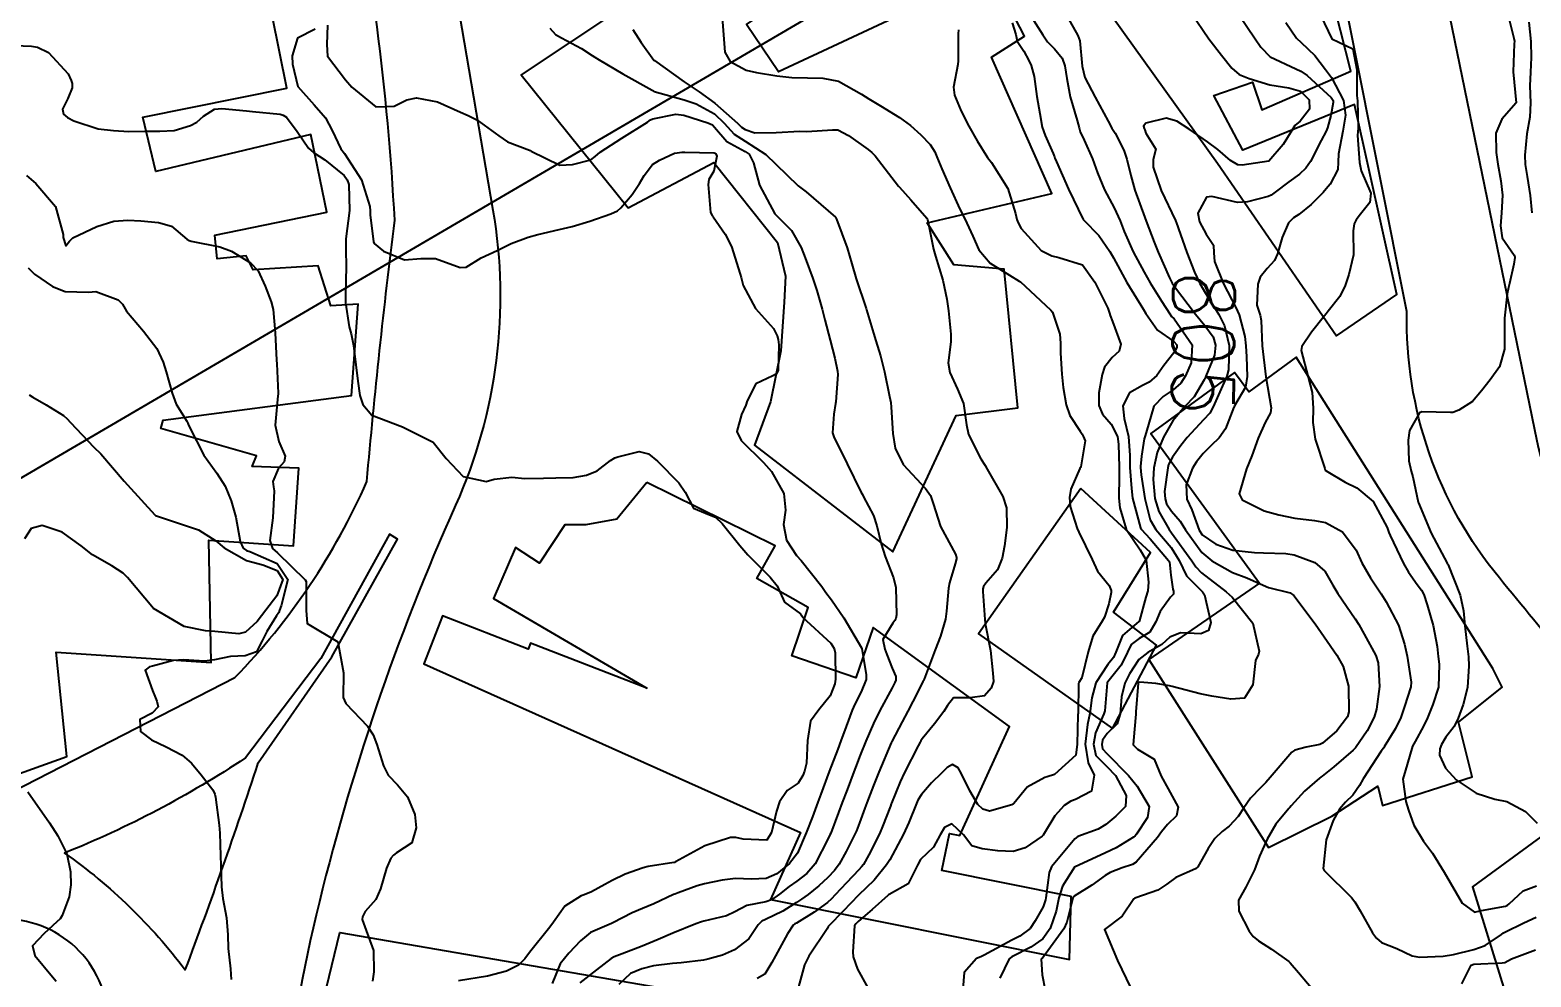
# Model space of a CAD drawing. Header units: metres. Extents: x 318500 to 325275, y 7408834 to 7428799.
# Drawn here: x 320926.9 to 321024.3, y 7424523.3 to 7424584.8 of the extents above; entities that cross this region are included whole.
import ezdxf
from ezdxf.enums import TextEntityAlignment as Align

# ---------------------------------------------------------------- set-up
doc = ezdxf.new("R2010")
doc.units = ezdxf.units.M
doc.header["$MEASUREMENT"] = 0
doc.layers.add('_TEXTO_CONGELA', color=45, linetype='Continuous', plot=False)
for name, color, linetype in [('Cotas', 45, 'Continuous'), ('Curvas de Nivel 1m', 11, 'Continuous'), ('Curvas de Nivel 5m', 15, 'Continuous'), ('Edificações', 30, 'Continuous'), ('Vias Primárias', 230, 'Continuous')]:
    doc.layers.add(name, color=color, linetype=linetype)
doc.styles.add('Style-STANDARD', font='STANDARD.shx')

msp = doc.modelspace()

# ---------------------------------------------------------------- linework, layer by layer
at = {"layer": '_TEXTO_CONGELA'}
msp.add_line((320546.987, 7424333.756), (321202.535, 7424717.328), dxfattribs=at)
at = {"layer": 'Curvas de Nivel 1m', "flags": 128}
for points, elevation in [([(320971.736, 7424586.404), (320971.863, 7424584.723), (320971.989, 7424583.333), (320972.331, 7424582.716), (320973.362, 7424582.151), (320974.043, 7424582.01), (320975.357, 7424581.783), (320976.336, 7424581.685), (320977.355, 7424581.66), (320978.35, 7424581.64), (320979.352, 7424581.434), (320980.854, 7424580.605), (320981.335, 7424580.288), (320982.085, 7424579.832), (320983.318, 7424579.076), (320984.022, 7424578.559), (320984.712, 7424577.957), (320985.298, 7424577.333), (320985.605, 7424576.849), (320985.739, 7424576.536), (320986.061, 7424575.749), (320986.605, 7424574.527), (320987.239, 7424573.137), (320987.557, 7424572.515), (320988.085, 7424571.373), (320988.471, 7424570.501), (320989.197, 7424569.632), (320991.088, 7424568.461), (320991.179, 7424568.408), (320991.796, 7424567.829), (320993.152, 7424566.579), (320993.247, 7424566.439), (320993.727, 7424565.022), (320993.772, 7424564.43), (320993.774, 7424563.777), (320993.847, 7424562.429), (320993.952, 7424561.562), (320994.141, 7424560.424), (320994.385, 7424559.742), (320995.053, 7424558.726), (320995.175, 7424558.532), (320995.249, 7424558.407), (320995.366, 7424558.085), (320995.083, 7424556.409), (320995.061, 7424556.368), (320995.018, 7424556.306), (320994.45, 7424554.967), (320994.357, 7424554.419), (320994.393, 7424553.828), (320994.845, 7424552.412), (320994.966, 7424552.173), (320995.829, 7424550.397), (320996.18, 7424549.638), (320996.923, 7424548.708), (320997.053, 7424548.379), (320997.052, 7424548.245), (320996.907, 7424547.513), (320996.629, 7424546.649), (320996.471, 7424546.386), (320995.864, 7424545.407), (320995.558, 7424544.4), (320995.158, 7424542.72), (320994.963, 7424542.408), (320994.928, 7424542.32), (320994.906, 7424540.409), (320994.905, 7424540.312), (320994.847, 7424538.409), (320994.773, 7424537.698), (320993.373, 7424536.431), (320992.913, 7424536.283), (320992.757, 7424536.241), (320991.596, 7424535.602), (320990.731, 7424534.552), (320990.689, 7424534.502), (320990.608, 7424534.462), (320989.153, 7424534.054), (320988.725, 7424534.182), (320988.403, 7424534.495), (320987.881, 7424535.365), (320987.328, 7424536.511), (320987.118, 7424536.869), (320986.766, 7424537.082), (320986.405, 7424536.882), (320986.051, 7424536.527), (320985.396, 7424535.887), (320984.739, 7424535.141), (320984.514, 7424534.762), (320984.42, 7424534.545), (320983.934, 7424533.329), (320983.582, 7424532.557), (320982.683, 7424530.899), (320982.474, 7424530.573), (320981.675, 7424529.575), (320980.65, 7424528.6), (320979.671, 7424527.573), (320978.722, 7424526.619), (320978.679, 7424526.559), (320978.618, 7424526.424), (320977.436, 7424524.637), (320977.152, 7424524.082), (320976.755, 7424522.647)], 811), ([(320991.418, 7424586.365), (320992.626, 7424584.451), (320992.928, 7424583.987), (320993.381, 7424583.534), (320993.882, 7424582.939), (320994.042, 7424582.43), (320994.18, 7424581.606), (320994.407, 7424580.424), (320994.841, 7424578.893), (320994.976, 7424578.415), (320995.055, 7424578.162), (320995.302, 7424577.612), (320995.852, 7424576.404), (320996.176, 7424575.502), (320996.631, 7424574.396), (320997.243, 7424573.218), (320997.634, 7424572.376), (320997.904, 7424571.693), (320998.489, 7424570.367), (320999.19, 7424569.038), (320999.597, 7424568.354), (321000.355, 7424567.149), (321000.858, 7424566.334), (321000.984, 7424566.169), (321001.147, 7424566.012), (321002.315, 7424564.318), (321002.259, 7424563.167), (321001.881, 7424562.318), (321001.581, 7424561.835), (321001.086, 7424561.406), (321000.439, 7424560.98), (320999.824, 7424560.349), (320999.337, 7424558.64), (320999.233, 7424558.357), (320999.191, 7424558.215), (320999.031, 7424557.103), (320998.96, 7424556.421), (320998.957, 7424556.361), (320999.013, 7424555.892), (320999.234, 7424554.356), (320999.598, 7424552.972), (320999.952, 7424552.345), (321000.953, 7424551.167), (321001.47, 7424550.322), (321001.95, 7424549.334), (321002.921, 7424548.367), (321002.997, 7424548.299), (321003.121, 7424548.094), (321003.518, 7424546.294), (321003.386, 7424545.792), (321002.879, 7424545.575), (321001.568, 7424545.631), (321000.875, 7424545.346), (321000.34, 7424544.866), (320999.436, 7424544.351), (320998.855, 7424543.908), (320998.24, 7424542.972), (320997.935, 7424542.369), (320997.72, 7424541.477), (320997.646, 7424540.372), (320997.448, 7424539.726), (320996.791, 7424539.1), (320996.505, 7424538.664), (320996.452, 7424538.385), (320996.504, 7424538.111), (320996.774, 7424537.806), (320998.186, 7424536.366), (320998.75, 7424535.672), (320999.515, 7424534.348), (320999.42, 7424533.649), (320998.703, 7424532.556), (320998.614, 7424532.449), (320998.508, 7424532.362), (320997.387, 7424531.679), (320996.69, 7424531.351), (320994.68, 7424530.41), (320993.893, 7424529.19), (320993.662, 7424528.425), (320993.495, 7424527.569), (320993.104, 7424526.433), (320992.613, 7424525.758), (320991.833, 7424525.222), (320990.601, 7424524.601), (320990.435, 7424524.462), (320989.828, 7424523.224)], 808), ([(321001.956, 7424586.325), (321003.107, 7424584.6), (321003.302, 7424584.311), (321003.389, 7424584.189), (321004.216, 7424583.135), (321004.898, 7424582.287), (321005.364, 7424581.877), (321006.007, 7424581.623), (321007.354, 7424581.197), (321008.588, 7424581.001), (321009.348, 7424580.785), (321009.92, 7424580.221), (321009.931, 7424579.621), (321009.319, 7424578.849), (321008.981, 7424578.567), (321008.777, 7424578.235), (321008.216, 7424577.326), (321007.29, 7424576.25), (321005.571, 7424575.991), (321005.286, 7424576.018), (321004.799, 7424576.287), (321003.993, 7424576.996), (321003.302, 7424577.509), (321002.128, 7424578.322), (321001.318, 7424578.841), (321000.618, 7424579.043), (320999.315, 7424578.724), (320999.154, 7424578.521), (320999.21, 7424578.362), (320999.233, 7424578.285), (320999.307, 7424578.065), (320999.964, 7424577.018), (320999.791, 7424576.352), (320999.779, 7424575.856), (321000.306, 7424574.344), (321001.231, 7424572.389), (321001.259, 7424572.33), (321001.277, 7424572.282), (321001.967, 7424570.322), (321002.473, 7424569.035), (321002.806, 7424568.314), (321003.171, 7424567.682), (321004.049, 7424566.297), (321004.422, 7424565.57), (321004.709, 7424564.286), (321004.684, 7424562.708), (321004.577, 7424562.285), (321004.105, 7424561.269), (321003.683, 7424560.294), (321003.462, 7424559.9), (321003.062, 7424559.458), (321001.986, 7424558.316), (321001.573, 7424557.791), (321001.03, 7424557.03), (321000.79, 7424556.567), (321000.726, 7424556.334), (321000.529, 7424554.805), (321000.553, 7424554.337), (321000.656, 7424554.004), (321000.982, 7424553.521), (321001.532, 7424552.876), (321001.877, 7424552.316), (321002.948, 7424550.855), (321003.582, 7424550.294), (321004.933, 7424549.555), (321005.859, 7424549.196), (321006.925, 7424548.718), (321007.261, 7424548.583), (321008.668, 7424548.224), (321008.917, 7424548.048), (321010.29, 7424546.206), (321010.878, 7424545.382), (321011.714, 7424544.187), (321012.124, 7424543.452), (321012.465, 7424542.176), (321012.496, 7424540.494), (321012.39, 7424540.176), (321011.707, 7424539.276), (321010.784, 7424538.472), (321010.599, 7424538.386), (321009.711, 7424538.211), (321008.977, 7424538.019), (321008.777, 7424537.887), (321007.37, 7424536.241), (321007.089, 7424535.911), (321006.75, 7424535.561), (321006.099, 7424534.9), (321005.669, 7424534.266), (321005.295, 7424533.698), (321004.712, 7424533.082), (321004.263, 7424532.728), (321003.797, 7424532.289), (321003.352, 7424531.635), (321002.681, 7424530.448), (321002.523, 7424530.302), (321001.249, 7424529.743), (321000.665, 7424529.321), (321000.08, 7424528.917), (320998.651, 7424528.427), (320998.602, 7424528.409), (320998.534, 7424528.361), (320997.773, 7424527.229), (320996.62, 7424526.38), (320997.475, 7424524.371), (320998.32, 7424522.616)], 806), ([(321010.402, 7424586.215), (321011.39, 7424584.2), (321012.736, 7424583.532), (321012.999, 7424582.176), (321013.012, 7424580.508), (321013.05, 7424580.174), (321013.102, 7424578.384), (321013.075, 7424578.174), (321013.048, 7424577.914), (321013.168, 7424576.172), (321013.282, 7424575.626), (321013.905, 7424574.164), (321013.848, 7424573.567), (321013.24, 7424572.817), (321012.966, 7424572.442), (321012.827, 7424572.176), (321012.764, 7424571.716), (321012.798, 7424570.176), (321012.482, 7424568.889), (321012.255, 7424568.184), (321011.904, 7424567.454), (321011.155, 7424566.502), (321011.012, 7424566.342), (321010.898, 7424566.204), (321010.064, 7424565.141), (321009.43, 7424564.225), (321009.395, 7424563.956), (321009.843, 7424562.219), (321010.105, 7424561.234), (321010.181, 7424560.213), (321010.147, 7424559.295), (321010.3, 7424558.211), (321010.928, 7424556.295), (321010.959, 7424556.201), (321010.983, 7424556.164), (321011.019, 7424556.138), (321012.246, 7424555.415), (321013.009, 7424555.046), (321014.067, 7424554.159), (321014.975, 7424552.467), (321015.086, 7424552.148), (321015.173, 7424551.941), (321016.038, 7424550.134), (321016.365, 7424549.559), (321016.926, 7424548.761), (321017.202, 7424548.395), (321017.344, 7424548.114), (321017.562, 7424547.458), (321017.966, 7424546.104), (321018.218, 7424544.751), (321018.292, 7424544.099), (321018.346, 7424543.589), (321018.298, 7424542.098), (321017.949, 7424540.977), (321017.586, 7424540.108), (321017.34, 7424539.574), (321016.787, 7424538.569), (321016.624, 7424538.28), (321016.566, 7424538.122), (321016.167, 7424536.725), (321015.986, 7424536.128), (321016.183, 7424534.681), (321016.365, 7424534.124), (321016.715, 7424533.151), (321017.34, 7424532.11), (321017.927, 7424531.336), (321018.68, 7424530.09), (321019.852, 7424528.072), (321020.642, 7424527.507), (321021.088, 7424527.611), (321022.648, 7424527.893), (321022.759, 7424527.928), (321022.894, 7424528.036), (321023.805, 7424528.881), (321024.668, 7424529.201)], 803), ([(320990.641, 7424585.238), (320990.863, 7424584.475), (320990.954, 7424584.043), (320991.379, 7424583.398), (320991.711, 7424582.794), (320991.874, 7424582.455), (320992.058, 7424581.755), (320992.24, 7424580.451), (320992.426, 7424579.346), (320992.589, 7424578.447), (320992.774, 7424577.915), (320993.293, 7424576.757), (320993.377, 7424576.525), (320993.409, 7424576.438), (320993.507, 7424576.216), (320994.288, 7424574.425), (320995.231, 7424572.464), (320995.273, 7424572.409), (320996.253, 7424571.427), (320996.98, 7424570.383), (320997.204, 7424569.966), (320998.07, 7424568.371), (320999.154, 7424566.619), (320999.3, 7424566.358), (321000.065, 7424565.272), (321001.132, 7424564.536), (321001.32, 7424564.328), (321001.312, 7424564.143), (321001.122, 7424563.81), (321000.47, 7424562.979), (321000.021, 7424562.346), (320999.535, 7424561.912), (320999.09, 7424561.689), (320998.243, 7424561.208), (320997.813, 7424560.373), (320997.898, 7424559.536), (320998.181, 7424558.369), (320998.261, 7424557.139), (320998.275, 7424556.367), (320998.369, 7424554.997), (320998.451, 7424554.365), (320998.971, 7424552.453), (320998.996, 7424552.385), (320999.007, 7424552.359), (320999.58, 7424551.732), (321000.787, 7424550.332), (321000.84, 7424550.232), (321000.931, 7424549.38), (321001.061, 7424548.468), (321001.101, 7424548.327), (321001.113, 7424548.131), (321000.914, 7424547.936), (321000.229, 7424547.011), (320999.965, 7424546.344), (320999.563, 7424545.667), (320998.873, 7424545.253), (320998.362, 7424544.871), (320998.118, 7424544.367), (320997.699, 7424543.524), (320996.841, 7424542.448), (320996.808, 7424542.38), (320996.637, 7424540.558), (320996.584, 7424540.383), (320996.044, 7424539.139), (320995.912, 7424538.393), (320996.054, 7424537.672), (320996.766, 7424536.95), (320997.345, 7424536.374), (320998.04, 7424535.067), (320997.994, 7424534.367), (320997.361, 7424533.733), (320996.712, 7424533.178), (320996.206, 7424532.89), (320994.884, 7424532.407), (320994.698, 7424532.258), (320993.191, 7424530.432), (320993.039, 7424530.07), (320992.814, 7424528.438), (320992.789, 7424528.296), (320992.641, 7424527.838), (320992.128, 7424526.945), (320991.793, 7424526.448), (320991.121, 7424525.949), (320990.612, 7424525.674), (320988.813, 7424524.698), (320988.601, 7424524.602), (320988.321, 7424524.494), (320987.518, 7424523.574), (320987.419, 7424522.507)], 809), ([(320994.201, 7424585.635), (320994.903, 7424584.417), (320995.023, 7424584.052), (320995.182, 7424582.413), (320995.359, 7424581.679), (320996.029, 7424580.403), (320996.867, 7424578.844), (320997.11, 7424578.392), (320997.307, 7424578.061), (320997.884, 7424576.97), (320998.077, 7424576.378), (320998.332, 7424575.316), (320998.585, 7424574.37), (320999.233, 7424572.587), (320999.321, 7424572.359), (320999.853, 7424570.987), (321000.112, 7424570.346), (321000.837, 7424568.683), (321001.027, 7424568.332), (321001.177, 7424568.103), (321002.527, 7424566.316), (321003.143, 7424565.592), (321003.671, 7424564.838), (321003.822, 7424564.3), (321003.759, 7424563.662), (321003.209, 7424562.299), (321003.175, 7424562.223), (321003.096, 7424562.057), (321002.437, 7424560.952), (321001.849, 7424560.318), (321001.061, 7424559.401), (321000.456, 7424558.339), (321000.046, 7424557.333), (320999.825, 7424556.348), (320999.782, 7424555.575), (320999.895, 7424554.346), (321000.149, 7424553.509), (321000.815, 7424552.332), (321000.967, 7424552.127), (321002.298, 7424550.31), (321002.549, 7424549.919), (321002.932, 7424549.525), (321004.533, 7424548.284), (321004.915, 7424547.946), (321006.248, 7424546.26), (321006.667, 7424544.449), (321006.612, 7424544.254), (321006.432, 7424543.833), (321006.252, 7424542.259), (321005.709, 7424541.384), (321004.826, 7424541.326), (321003.591, 7424541.53), (321002.831, 7424541.667), (321001.027, 7424542.137), (321000.838, 7424542.185), (320999.96, 7424542.343), (320998.913, 7424542.431), (320998.84, 7424542.402), (320998.823, 7424542.378), (320998.814, 7424542.36), (320998.67, 7424540.504), (320998.662, 7424540.361), (320998.503, 7424538.644), (320998.481, 7424538.363), (320998.777, 7424538.078), (320999.854, 7424537.427), (321000.312, 7424536.337), (321000.748, 7424535.51), (321001.417, 7424534.32), (321001.299, 7424533.744), (321000.713, 7424533.195), (321000.328, 7424532.713), (321000.056, 7424532.34), (320998.684, 7424530.754), (320998.448, 7424530.596), (320997.766, 7424530.369), (320996.984, 7424530.068), (320996.672, 7424529.872), (320995.81, 7424529.246), (320994.652, 7424528.547), (320994.587, 7424528.475), (320994.567, 7424528.411), (320994.19, 7424526.853), (320993.991, 7424526.419), (320992.601, 7424524.52), (320992.556, 7424524.485), (320992.515, 7424524.441), (320992.585, 7424523.434), (320992.77, 7424522.437)], 807), ([(321008.392, 7424585.253), (321009.088, 7424584.233), (321009.387, 7424583.945), (321010.271, 7424583.109), (321010.975, 7424582.206), (321011.362, 7424581.672), (321012.135, 7424580.188), (321012.267, 7424579.244), (321012.099, 7424578.188), (321011.821, 7424576.718), (321011.802, 7424576.192), (321011.775, 7424575.7), (321011.268, 7424574.759), (321011.023, 7424574.445), (321010.812, 7424574.207), (321010.037, 7424573.429), (321009.239, 7424572.797), (321008.903, 7424572.566), (321008.564, 7424572.237), (321008.169, 7424571.292), (321007.851, 7424570.244), (321007.653, 7424569.796), (321007.195, 7424569.279), (321006.728, 7424568.716), (321006.583, 7424568.259), (321006.507, 7424566.912), (321006.732, 7424566.256), (321006.802, 7424565.911), (321006.855, 7424564.254), (321007.1, 7424562.25), (321007.444, 7424560.246), (321007.398, 7424559.916), (321007.06, 7424559.289), (321006.604, 7424558.257), (321006.185, 7424557.111), (321005.845, 7424556.268), (321005.376, 7424554.647), (321005.555, 7424554.272), (321006.99, 7424553.555), (321007.935, 7424553.287), (321008.983, 7424553.069), (321010.262, 7424552.926), (321010.979, 7424552.79), (321012.073, 7424552.183), (321012.952, 7424550.993), (321013.339, 7424550.166), (321013.894, 7424549.197), (321014.577, 7424548.153), (321014.912, 7424547.644), (321015.706, 7424546.138), (321016.103, 7424544.9), (321016.266, 7424544.126), (321016.531, 7424542.436), (321016.501, 7424542.123), (321016.103, 7424540.845), (321015.853, 7424540.13), (321015.511, 7424539.421), (321014.781, 7424538.224), (321014.748, 7424538.173), (321014.727, 7424538.141), (321014.585, 7424537.95), (321013.419, 7424536.16), (321013.189, 7424535.728), (321012.744, 7424535.097), (321012.277, 7424534.636), (321011.886, 7424534.183), (321011.468, 7424533.44), (321011.008, 7424532.195), (321010.818, 7424530.334), (321010.876, 7424530.197), (321012.654, 7424528.45), (321012.877, 7424528.167), (321013.216, 7424527.587), (321014.031, 7424526.149), (321014.272, 7424525.8), (321014.614, 7424525.531), (321015.596, 7424525.144), (321016.605, 7424524.665), (321017.067, 7424524.575), (321018.605, 7424524.632), (321019.282, 7424524.755), (321020.61, 7424525.083), (321021.339, 7424525.326), (321022.404, 7424526.042), (321022.517, 7424526.146), (321022.622, 7424526.201), (321023.855, 7424526.799), (321024.637, 7424527.164)], 804), ([(321022.753, 7424586.05), (321023.195, 7424584.241), (321023.232, 7424584.042), (321023.219, 7424583.873), (321023.155, 7424582.043), (321023.34, 7424580.04), (321022.412, 7424578.965), (321022.027, 7424578.059), (321022.04, 7424576.801), (321022.151, 7424576.057), (321022.358, 7424574.97), (321022.455, 7424574.052), (321022.392, 7424572.904), (321022.336, 7424572.053), (321022.449, 7424571.279), (321023.211, 7424570.15), (321023.245, 7424570.075), (321023.256, 7424570.039), (321023.257, 7424569.992), (321023.203, 7424569.559), (321022.914, 7424568.315), (321022.857, 7424568.045), (321022.775, 7424567.645), (321022.583, 7424566.049), (321022.592, 7424564.594), (321022.582, 7424564.048), (321022.268, 7424562.897), (321021.661, 7424562.062), (321021.093, 7424561.336), (321020.522, 7424560.64), (321019.635, 7424560.084), (321019.235, 7424559.931), (321019.078, 7424559.924), (321017.223, 7424559.972), (321017.077, 7424559.904), (321016.424, 7424558.766), (321016.344, 7424558.131), (321016.371, 7424556.789), (321016.536, 7424556.127), (321016.647, 7424555.756), (321016.982, 7424554.12), (321016.999, 7424554.061), (321017.839, 7424552.107), (321018.87, 7424550.162), (321018.909, 7424550.09), (321018.923, 7424550.073), (321018.939, 7424550.037), (321019.705, 7424548.082), (321019.919, 7424547.066), (321020.025, 7424546.079), (321020.174, 7424544.774), (321020.25, 7424544.076), (321020.275, 7424543.496), (321020.181, 7424542.077), (321019.914, 7424540.988), (321019.573, 7424540.082), (321019.326, 7424539.561), (321018.791, 7424538.849), (321018.495, 7424538.384), (321018.384, 7424538.096), (321018.367, 7424537.687), (321018.768, 7424536.843), (321019.454, 7424536.083), (321020.747, 7424535.224), (321021.968, 7424534.825), (321022.74, 7424534.683), (321023.944, 7424534.022), (321024.719, 7424533.267)], 802), ([(321024.171, 7424585.267), (321024.309, 7424584.026), (321024.328, 7424582.975), (321024.276, 7424582.026), (321024.246, 7424581.137), (321024.279, 7424580.026), (321024.239, 7424579.114), (321024.045, 7424578.029), (321023.909, 7424576.644), (321023.936, 7424576.03), (321024.057, 7424575.249), (321024.266, 7424574.025), (321024.363, 7424572.903)], 801), ([(320946.177, 7424585.068), (320946.134, 7424583.825), (320946.192, 7424583.068), (320947.347, 7424581.53), (320947.77, 7424581.044), (320949.321, 7424579.766), (320950.514, 7424579.817), (320951.329, 7424580.239), (320951.968, 7424580.353), (320953.327, 7424580.091), (320954.827, 7424579.438), (320955.314, 7424579.207), (320955.886, 7424578.934), (320957.3, 7424577.892), (320957.881, 7424577.497), (320959.291, 7424576.968), (320959.342, 7424576.941), (320959.408, 7424576.888), (320961.277, 7424575.992), (320962.097, 7424576.032), (320963.283, 7424576.344), (320963.569, 7424576.552), (320963.881, 7424576.831), (320965.299, 7424577.733), (320966.954, 7424578.785), (320967.164, 7424578.931), (320967.313, 7424578.99), (320968.792, 7424579.291), (320969.317, 7424579.23), (320970.876, 7424578.737), (320971.189, 7424578.612), (320971.307, 7424578.462), (320972.105, 7424577.525), (320973.292, 7424576.876), (320973.567, 7424576.697), (320973.835, 7424576.142), (320974.228, 7424574.69), (320975.232, 7424572.83), (320975.367, 7424572.678), (320976.314, 7424571.757), (320976.94, 7424570.654), (320977.2, 7424569.972), (320977.682, 7424568.642), (320977.949, 7424567.857), (320978.289, 7424566.633), (320978.464, 7424565.951), (320978.826, 7424564.625), (320979.112, 7424563.453), (320979.297, 7424562.618), (320979.324, 7424562.391), (320979.175, 7424560.619), (320979.165, 7424560.523), (320979.062, 7424559.829), (320978.959, 7424558.621), (320979.046, 7424558.344), (320979.91, 7424556.611), (320980.818, 7424554.777), (320980.906, 7424554.601), (320980.988, 7424554.449), (320981.63, 7424553.243), (320981.846, 7424552.587), (320982.135, 7424551.399), (320982.382, 7424550.578), (320982.919, 7424549.197), (320983.08, 7424548.567), (320983.115, 7424546.789), (320983.085, 7424546.567), (320983.023, 7424546.433), (320982.885, 7424546.265), (320982.242, 7424545.207), (320982.369, 7424544.577), (320982.499, 7424544.22), (320982.848, 7424543.33), (320983.081, 7424542.805), (320983.074, 7424542.566), (320983.004, 7424542.401), (320982.832, 7424542.068), (320982.038, 7424540.582), (320981.63, 7424539.755), (320981.124, 7424538.595), (320980.771, 7424537.697), (320980.47, 7424536.896), (320980.358, 7424536.604), (320979.914, 7424535.437), (320979.601, 7424534.611), (320979.363, 7424533.971), (320978.85, 7424532.618), (320978.806, 7424532.512), (320978.697, 7424532.278), (320977.842, 7424530.633), (320977.305, 7424530.006), (320976.663, 7424529.509), (320976.159, 7424529.156), (320975.533, 7424528.667), (320975.015, 7424528.304), (320974.642, 7424528.175), (320973.408, 7424527.923), (320972.632, 7424527.527), (320972.079, 7424527.257), (320970.623, 7424526.921), (320970.475, 7424526.879), (320970.102, 7424526.738), (320968.614, 7424526.124), (320967.659, 7424525.72), (320966.605, 7424525.291), (320965.318, 7424524.799), (320964.803, 7424524.6), (320964.595, 7424524.484), (320963.65, 7424523.753), (320962.571, 7424522.903)], 814), ([(320960.615, 7424584.872), (320960.991, 7424584.471), (320961.384, 7424584.254), (320962.666, 7424583.558), (320963.373, 7424583.104), (320963.537, 7424583.003), (320963.822, 7424582.833), (320965.357, 7424581.929), (320967.262, 7424580.861), (320967.34, 7424580.805), (320967.396, 7424580.779), (320969.332, 7424580.241), (320970.115, 7424579.961), (320971.319, 7424579.315), (320971.945, 7424578.72), (320972.59, 7424577.998), (320973.298, 7424577.544), (320974.638, 7424576.687), (320975.281, 7424576.05), (320976.743, 7424574.658), (320977.254, 7424574.252), (320979.156, 7424572.621), (320979.187, 7424572.578), (320979.229, 7424572.477), (320979.918, 7424570.613), (320980.215, 7424569.589), (320980.494, 7424568.607), (320981.151, 7424566.68), (320981.176, 7424566.6), (320981.63, 7424565.088), (320981.782, 7424564.59), (320982.086, 7424563.615), (320982.353, 7424562.581), (320982.679, 7424560.973), (320982.746, 7424560.575), (320982.775, 7424560.283), (320982.887, 7424558.572), (320983.036, 7424557.609), (320983.547, 7424556.562), (320984.997, 7424555.001), (320985.323, 7424554.537), (320985.501, 7424554.018), (320985.975, 7424552.53), (320986.943, 7424550.743), (320987.024, 7424550.519), (320987.019, 7424550.438), (320986.934, 7424550.111), (320986.563, 7424548.876), (320986.507, 7424548.524), (320986.377, 7424547.043), (320986.299, 7424546.526), (320985.987, 7424545.416), (320985.629, 7424544.532), (320984.923, 7424542.621), (320984.886, 7424542.54), (320984.868, 7424542.511), (320984.839, 7424542.457), (320984.188, 7424541.18), (320983.864, 7424540.554), (320983.5, 7424539.859), (320982.819, 7424538.569), (320982.779, 7424538.485), (320981.967, 7424536.582), (320981.622, 7424535.712), (320981.197, 7424534.593), (320981.065, 7424534.255), (320980.711, 7424533.303), (320980.517, 7424532.788), (320980.436, 7424532.603), (320979.859, 7424531.438), (320979.405, 7424530.613), (320979.088, 7424530.202), (320978.667, 7424529.752), (320978.089, 7424529.198), (320977.384, 7424528.639), (320976.957, 7424528.334), (320976.642, 7424528.117), (320975.743, 7424527.553), (320974.625, 7424527.031), (320974.383, 7424526.923), (320974.139, 7424526.685), (320973.527, 7424525.775), (320972.603, 7424525.047), (320971.827, 7424524.712), (320970.88, 7424524.442), (320970.595, 7424524.385), (320969.137, 7424524.206), (320968.591, 7424524.167), (320967.349, 7424524.008), (320966.586, 7424523.83), (320965.861, 7424523.511), (320965.109, 7424522.802)], 813), ([(320966.005, 7424584.801), (320966.547, 7424583.958), (320967.37, 7424582.812), (320967.411, 7424582.78), (320969.35, 7424581.405), (320970.308, 7424580.745), (320971.329, 7424580.023), (320972.809, 7424578.708), (320973.064, 7424578.46), (320973.306, 7424578.302), (320973.92, 7424578.078), (320975.304, 7424578.104), (320976.85, 7424578.201), (320977.305, 7424578.179), (320978.975, 7424578.293), (320979.307, 7424578.286), (320980.009, 7424577.907), (320981.294, 7424576.996), (320981.514, 7424576.819), (320981.733, 7424576.593), (320983.261, 7424574.625), (320983.308, 7424574.569), (320984.06, 7424573.745), (320985.095, 7424572.542), (320985.145, 7424572.457), (320985.225, 7424572.053), (320985.53, 7424570.537), (320985.656, 7424570.083), (320986.126, 7424568.531), (320986.393, 7424567.296), (320986.503, 7424566.526), (320986.649, 7424565.011), (320986.646, 7424564.525), (320986.486, 7424563.15), (320986.584, 7424562.525), (320987.084, 7424561.438), (320987.474, 7424560.514), (320987.675, 7424559.129), (320987.807, 7424558.509), (320988.597, 7424556.926), (320988.873, 7424556.492), (320989.016, 7424556.255), (320990.016, 7424554.475), (320990.254, 7424553.742), (320990.29, 7424552.47), (320990.135, 7424551.289), (320989.979, 7424550.474), (320989.679, 7424549.729), (320988.916, 7424548.86), (320988.77, 7424548.635), (320988.729, 7424548.493), (320988.724, 7424548.308), (320988.853, 7424546.491), (320988.886, 7424546.246), (320989.221, 7424544.485), (320989.374, 7424543.011), (320989.411, 7424542.481), (320989.272, 7424542.045), (320988.826, 7424541.539), (320987.909, 7424541.419), (320986.823, 7424541.402), (320986.424, 7424540.915), (320986.196, 7424540.526), (320985.599, 7424539.731), (320984.783, 7424538.76), (320984.696, 7424538.627), (320984.654, 7424538.542), (320984.524, 7424538.291), (320983.632, 7424536.557), (320983.355, 7424535.956), (320982.797, 7424534.569), (320982.778, 7424534.521), (320982.727, 7424534.387), (320982.224, 7424533.06), (320982.015, 7424532.58), (320981.325, 7424531.229), (320980.972, 7424530.596), (320980.845, 7424530.43), (320980.675, 7424530.248), (320979.867, 7424529.403), (320979.136, 7424528.615), (320978.896, 7424528.368), (320978.643, 7424528.133), (320977.774, 7424527.491), (320976.622, 7424526.792), (320976.532, 7424526.741), (320976.418, 7424526.653), (320976.051, 7424526.095), (320975.258, 7424524.67), (320975.038, 7424524.229), (320974.582, 7424523.473), (320974.072, 7424523.19)], 812), ([(320925.366, 7424583.773), (320926.965, 7424583.717), (320927.365, 7424583.647), (320928.07, 7424583.303), (320929.346, 7424581.909), (320929.542, 7424581.487), (320929.604, 7424581.286), (320929.619, 7424581.003), (320929.325, 7424580.31), (320928.99, 7424579.618), (320929.059, 7424579.293), (320929.307, 7424579.082), (320929.717, 7424578.87), (320931.296, 7424578.348), (320932.3, 7424578.24), (320933.294, 7424578.181), (320934.324, 7424578.19), (320935.295, 7424578.202), (320936.241, 7424578.25), (320937.301, 7424578.568), (320937.706, 7424578.776), (320938.132, 7424579.172), (320938.855, 7424579.627), (320939.318, 7424579.672), (320940.932, 7424579.52), (320941.315, 7424579.484), (320943.114, 7424579.302), (320943.312, 7424579.246), (320943.527, 7424579.098), (320944.208, 7424578.184), (320944.945, 7424577.083), (320945.286, 7424576.811), (320946.012, 7424576.336), (320947.264, 7424575.32), (320947.466, 7424575.047), (320947.561, 7424574.74), (320947.611, 7424573.044), (320947.379, 7424571.215), (320947.372, 7424571.048), (320947.387, 7424570.868), (320947.392, 7424569.047), (320947.384, 7424568.839), (320947.345, 7424567.047), (320947.592, 7424565.501), (320947.713, 7424565.041), (320947.868, 7424564.289), (320948.016, 7424563.036), (320948.146, 7424561.972), (320948.284, 7424561.032), (320948.482, 7424560.446), (320949.057, 7424559.759), (320951.05, 7424559), (320953.036, 7424558.018), (320953.882, 7424556.957), (320955.003, 7424555.789), (320956.479, 7424555.444), (320957, 7424555.598), (320958.163, 7424555.742), (320959.001, 7424555.651), (320960.2, 7424555.675), (320961.002, 7424555.692), (320962.139, 7424555.713), (320963.005, 7424555.869), (320963.687, 7424556.152), (320964.557, 7424556.817), (320964.843, 7424556.992), (320965.024, 7424557.053), (320966.41, 7424557.408), (320967.027, 7424557.251), (320967.617, 7424556.774), (320968.999, 7424555.369), (320969.398, 7424554.754), (320969.955, 7424553.72), (320970.976, 7424553.285), (320971.382, 7424553.132), (320971.8, 7424552.718), (320972.949, 7424551.309), (320973.48, 7424550.695), (320974.918, 7424549.236), (320975.379, 7424548.673), (320975.859, 7424547.625), (320976.892, 7424546.859), (320976.972, 7424546.73), (320977.029, 7424546.648), (320978.865, 7424544.956), (320979.075, 7424544.618), (320979.145, 7424544.327), (320979.171, 7424542.617), (320979.116, 7424542.328), (320978.819, 7424541.549), (320978.086, 7424540.631), (320977.548, 7424539.889), (320977.355, 7424538.641), (320977.289, 7424537.166), (320977.147, 7424536.644), (320977.042, 7424536.359), (320976.748, 7424535.866), (320976.015, 7424535.386), (320975.53, 7424534.668), (320975.326, 7424534.065), (320975.005, 7424532.675), (320974.695, 7424532.166), (320973.159, 7424532.232), (320972.697, 7424532.35), (320972.341, 7424532.35), (320970.691, 7424531.812), (320968.77, 7424530.759), (320968.709, 7424530.73), (320968.679, 7424530.722), (320966.995, 7424530.457), (320966.674, 7424530.377), (320965.509, 7424529.956), (320964.661, 7424529.546), (320964.184, 7424529.286), (320963.326, 7424528.823), (320962.849, 7424528.626), (320962.646, 7424528.554), (320961.585, 7424527.896), (320960.85, 7424526.857), (320960.617, 7424526.519), (320959.295, 7424524.88), (320959.005, 7424524.473), (320958.587, 7424524.051), (320957.807, 7424523.669), (320956.574, 7424523.333), (320954.68, 7424523.048)], 816), ([(320926.649, 7424575.319), (320927.252, 7424574.794), (320928.522, 7424573.297), (320929.017, 7424571.487), (320929.036, 7424571.292), (320929.202, 7424570.748), (320929.441, 7424571.052), (320929.655, 7424571.283), (320931.218, 7424572.016), (320932.324, 7424572.346), (320933.222, 7424572.423), (320934.077, 7424572.366), (320935.221, 7424572.278), (320936.058, 7424572.037), (320937.062, 7424571.182), (320937.209, 7424571.091), (320937.34, 7424571.046), (320939.203, 7424570.686), (320939.945, 7424570.397), (320941.188, 7424569.644), (320941.689, 7424569.122), (320942.143, 7424568.137), (320942.533, 7424567.109), (320942.655, 7424566.617), (320942.781, 7424565.105), (320942.88, 7424563.327), (320942.889, 7424563.103), (320942.988, 7424561.184), (320942.985, 7424561.101), (320942.972, 7424561.005), (320942.798, 7424559.104), (320943.034, 7424558.054), (320943.441, 7424557.094), (320943.374, 7424556.736), (320943.008, 7424556.323), (320942.639, 7424555.462), (320942.687, 7424555.105), (320942.728, 7424554.844), (320942.63, 7424553.105), (320942.433, 7424551.622), (320942.622, 7424551.105), (320942.936, 7424550.814), (320944.739, 7424549.073), (320944.807, 7424548.97), (320944.795, 7424547.071), (320944.877, 7424546.235), (320946.86, 7424545.05), (320947.215, 7424543.044), (320947.213, 7424541.443), (320947.377, 7424541.041), (320948.788, 7424539.575), (320949.155, 7424539.014), (320949.394, 7424538.387), (320949.812, 7424537.004), (320950.131, 7424536.387), (320950.738, 7424535.755), (320951.38, 7424534.984), (320951.846, 7424533.846), (320951.95, 7424532.978), (320951.66, 7424532.005), (320950.675, 7424531.356), (320950.463, 7424531.203), (320950.305, 7424530.995), (320950.009, 7424530.345), (320949.624, 7424529.005), (320949.322, 7424528.328), (320948.628, 7424527.545), (320948.45, 7424527.195), (320948.44, 7424527.023), (320948.613, 7424526.555), (320949.168, 7424525.011), (320949.186, 7424523.621), (320949.105, 7424523.012)], 817), ([(320926.766, 7424569.316), (320927.174, 7424568.903), (320928.343, 7424568.118), (320929.157, 7424567.784), (320930.67, 7424567.755), (320931.158, 7424567.779), (320932.599, 7424567.238), (320932.887, 7424566.974), (320933.143, 7424566.506), (320934.244, 7424565.219), (320935.113, 7424564.098), (320935.518, 7424563.204), (320935.721, 7424562.57), (320936.106, 7424561.194), (320936.353, 7424560.481), (320937.052, 7424559.374), (320937.124, 7424559.252), (320937.148, 7424559.179), (320937.196, 7424559.029), (320938.163, 7424557.163), (320939.003, 7424555.995), (320939.537, 7424555.145), (320939.923, 7424554.198), (320940.234, 7424553.137), (320940.518, 7424551.562), (320940.709, 7424551.132), (320940.938, 7424550.978), (320941.152, 7424550.912), (320942.925, 7424550.127), (320943.621, 7424549.089), (320943.183, 7424547.385), (320943.063, 7424547.097), (320943.028, 7424546.958), (320942.885, 7424546.74), (320942.251, 7424545.727), (320941.941, 7424545.114), (320941.572, 7424544.396), (320940.845, 7424544.144), (320939.885, 7424544.099), (320938.841, 7424543.876), (320938.206, 7424543.793), (320936.84, 7424543.868), (320936.197, 7424543.832), (320934.834, 7424543.466), (320934.63, 7424543.415), (320934.348, 7424543.215), (320934.817, 7424541.887), (320935.025, 7424541.42), (320935.117, 7424541.205), (320935.191, 7424540.817), (320934.798, 7424540.417), (320934.015, 7424539.995), (320934.051, 7424539.217), (320934.772, 7424538.684), (320935.723, 7424538.238), (320936.758, 7424537.695), (320937.36, 7424537.171), (320937.987, 7424536.406), (320938.733, 7424535.429), (320938.875, 7424535.149), (320938.918, 7424534.958), (320939.163, 7424533.145), (320939.206, 7424532.631), (320939.249, 7424531.144), (320939.266, 7424530.542), (320939.307, 7424529.143), (320939.398, 7424528.383), (320939.628, 7424527.14), (320939.711, 7424526.031), (320939.741, 7424525.138), (320939.9, 7424523.813), (320939.926, 7424523.136)], 818), ([(320926.831, 7424561.077), (320927.066, 7424560.931), (320927.926, 7424560.437), (320929.054, 7424559.736), (320929.294, 7424559.528), (320929.501, 7424559.283), (320931.026, 7424557.68), (320931.463, 7424557.253), (320932.994, 7424555.484), (320933.208, 7424555.228), (320934.971, 7424553.292), (320935.018, 7424553.257), (320935.144, 7424553.207), (320936.961, 7424552.608), (320937.815, 7424552.31), (320938.947, 7424551.609), (320939.479, 7424551.145), (320940.928, 7424550.325), (320941.995, 7424550.043), (320942.919, 7424549.673), (320943.287, 7424549.094), (320942.899, 7424548.042), (320942.18, 7424547.111), (320941.625, 7424546.373), (320940.868, 7424545.676), (320940.438, 7424545.563), (320938.868, 7424545.712), (320938.264, 7424545.765), (320936.873, 7424546.047), (320934.89, 7424547.21), (320933.193, 7424549.227), (320932.914, 7424549.5), (320932.19, 7424549.972), (320930.932, 7424550.701), (320930.186, 7424551.271), (320928.953, 7424552.161), (320927.66, 7424552.602), (320926.956, 7424552.408), (320926.525, 7424551.737)], 819), ([(320926.73, 7424535.31), (320928.13, 7424533.296), (320928.688, 7424532.458), (320929.275, 7424531.281), (320929.507, 7424530.126), (320929.522, 7424529.277), (320929.413, 7424528.504), (320928.964, 7424527.285), (320928.83, 7424527.074), (320928.614, 7424526.864), (320927.788, 7424526.113), (320927.034, 7424525.306), (320927.197, 7424524.691), (320928.327, 7424523.292), (320928.566, 7424523.011)], 819)]:
    msp.add_lwpolyline(points, dxfattribs=dict(at, elevation=elevation))
at = {"layer": 'Curvas de Nivel 5m', "flags": 128}
for points, elevation in [([(321005.411, 7424585.659), (321006.363, 7424584.265), (321006.78, 7424583.656), (321007.378, 7424583.031), (321009.039, 7424582.233), (321009.368, 7424582.084), (321009.781, 7424581.806), (321011.343, 7424580.391), (321011.462, 7424580.198), (321011.478, 7424580.058), (321011.325, 7424579.218), (321011.101, 7424578.415), (321011.01, 7424578.205), (321010.681, 7424577.586), (321009.995, 7424576.219), (321009.705, 7424575.803), (321009.278, 7424575.415), (321008.594, 7424574.913), (321007.709, 7424574.246), (321007.454, 7424574.051), (321007.256, 7424573.959), (321005.902, 7424573.619), (321005.249, 7424573.576), (321003.601, 7424573.959), (321003.254, 7424573.916), (321002.678, 7424572.876), (321002.802, 7424572.314), (321003.222, 7424571.517), (321003.707, 7424570.794), (321003.712, 7424570.302), (321003.765, 7424569.738), (321004.344, 7424568.293), (321005.157, 7424566.748), (321005.374, 7424566.277), (321005.735, 7424564.87), (321005.803, 7424564.27), (321005.846, 7424563.542), (321005.891, 7424562.268), (321005.788, 7424561.571), (321005.071, 7424560.361), (321005.042, 7424560.308), (321005.03, 7424560.28), (321004.477, 7424558.865), (321004.069, 7424558.29), (321003.556, 7424557.781), (321003.035, 7424557.279), (321002.592, 7424556.741), (321002.337, 7424556.31), (321001.933, 7424555.245), (321001.979, 7424554.315), (321002.299, 7424553.62), (321002.77, 7424552.303), (321002.965, 7424551.999), (321003.857, 7424551.391), (321004.951, 7424550.988), (321006.364, 7424550.843), (321006.949, 7424550.822), (321008.393, 7424550.784), (321008.947, 7424550.697), (321010.273, 7424550.207), (321010.934, 7424549.635), (321011.457, 7424548.724), (321011.769, 7424548.187), (321012.896, 7424546.55), (321013.142, 7424546.167), (321013.487, 7424545.555), (321014.229, 7424544.149), (321014.384, 7424543.675), (321014.471, 7424542.146), (321014.287, 7424540.679), (321014.131, 7424540.15), (321013.677, 7424539.277), (321012.922, 7424538.168), (321012.778, 7424538.011), (321011.507, 7424536.928), (321010.761, 7424536.333), (321010.683, 7424536.279), (321010.572, 7424536.202), (321009.608, 7424535.35), (321008.733, 7424534.398), (321008.652, 7424534.3), (321008.581, 7424534.222), (321007.739, 7424533.211), (321007.176, 7424532.243), (321006.689, 7424531.132), (321006.356, 7424530.255), (321005.807, 7424529.119), (321005.333, 7424528.27), (321005.345, 7424527.564), (321006.013, 7424526.259), (321006.273, 7424525.911), (321006.614, 7424525.642), (321007.465, 7424525.094), (321008.601, 7424524.288), (321008.671, 7424524.219), (321009.216, 7424523.589), (321010.394, 7424522.202)], 805), ([(320945.387, 7424584.809), (320944.24, 7424584.232), (320943.903, 7424583.095), (320943.912, 7424582.537), (320944.265, 7424581.091), (320945.322, 7424579.911), (320946.049, 7424579.069), (320946.479, 7424578.239), (320947.052, 7424577.054), (320947.285, 7424576.736), (320948.402, 7424575.033), (320948.944, 7424573.315), (320948.96, 7424573.024), (320948.959, 7424572.756), (320949.176, 7424571.021), (320949.208, 7424570.896), (320949.815, 7424570.399), (320951.193, 7424569.839), (320952.253, 7424569.925), (320953.194, 7424569.936), (320954.794, 7424569.337), (320955.186, 7424569.369), (320956.16, 7424569.966), (320957.203, 7424570.452), (320957.514, 7424570.607), (320958.104, 7424570.907), (320959.214, 7424571.317), (320959.83, 7424571.494), (320961.22, 7424571.814), (320962.065, 7424572.009), (320963.225, 7424572.359), (320964.575, 7424572.82), (320965.013, 7424573.034), (320965.236, 7424573.219), (320965.97, 7424574.079), (320966.447, 7424574.792), (320966.739, 7424575.317), (320967.279, 7424576.038), (320967.741, 7424576.318), (320968.707, 7424576.766), (320969.209, 7424576.842), (320969.291, 7424576.841), (320969.373, 7424576.841), (320971.291, 7424576.798), (320971.34, 7424576.779), (320971.396, 7424576.728), (320971.45, 7424576.565), (320971.273, 7424575.607), (320970.942, 7424575.057), (320970.893, 7424574.736), (320971.04, 7424572.926), (320971.152, 7424572.731), (320971.183, 7424572.685), (320971.229, 7424572.625), (320972.009, 7424571.509), (320972.411, 7424570.712), (320972.979, 7424568.907), (320973.032, 7424568.702), (320973.172, 7424568.169), (320973.966, 7424566.692), (320975.137, 7424565.382), (320975.373, 7424564.917), (320975.432, 7424564.675), (320975.475, 7424564.324), (320975.444, 7424562.675), (320975.331, 7424562.442), (320975.094, 7424562.305), (320973.989, 7424561.789), (320973.423, 7424560.696), (320973.349, 7424560.415), (320973.061, 7424559.794), (320972.767, 7424558.704), (320973.041, 7424558.11), (320974.484, 7424556.685), (320975.012, 7424556.114), (320975.804, 7424554.668), (320975.908, 7424553.595), (320975.792, 7424552.668), (320975.974, 7424551.645), (320976.641, 7424550.654), (320976.935, 7424550.316), (320978.271, 7424548.63), (320978.534, 7424548.253), (320978.901, 7424547.768), (320979.711, 7424546.612), (320980.861, 7424544.656), (320980.88, 7424544.6), (320981.162, 7424542.922), (320981.154, 7424542.595), (320980.822, 7424541.803), (320980.415, 7424541.003), (320980.253, 7424540.606), (320979.863, 7424539.541), (320979.51, 7424538.613), (320979.311, 7424538.078), (320978.76, 7424536.62), (320978.21, 7424535.156), (320978.014, 7424534.631), (320977.666, 7424533.686), (320977.263, 7424532.642), (320976.687, 7424531.323), (320976.186, 7424530.657), (320975.347, 7424529.992), (320974.665, 7424529.673), (320973.721, 7424529.632), (320972.665, 7424529.673), (320971.802, 7424529.574), (320970.659, 7424529.347), (320970.188, 7424529.206), (320968.95, 7424528.755), (320968.735, 7424528.673), (320968.648, 7424528.634), (320967.366, 7424528.046), (320966.634, 7424527.746), (320965.961, 7424527.459), (320964.708, 7424526.809), (320964.62, 7424526.772), (320963.268, 7424526.169), (320962.608, 7424525.63), (320961.847, 7424524.841), (320961.295, 7424524.144), (320960.775, 7424522.857)], 815), ([(320987.147, 7424584.769), (320987.134, 7424584.523), (320987.122, 7424582.773), (320987.097, 7424582.523), (320986.83, 7424581.043), (320986.889, 7424580.525), (320987.325, 7424579.489), (320987.829, 7424578.512), (320988.363, 7424577.566), (320989.041, 7424576.494), (320989.285, 7424576.157), (320990.358, 7424574.474), (320990.851, 7424572.85), (320990.938, 7424572.464), (320991.016, 7424572.252), (320991.224, 7424571.873), (320992.513, 7424570.447), (320993.205, 7424570.101), (320993.652, 7424569.985), (320995.197, 7424569.513), (320996.002, 7424568.398), (320996.833, 7424566.706), (320996.952, 7424566.383), (320996.993, 7424566.227), (320997.145, 7424565.849), (320997.69, 7424564.374), (320997.576, 7424563.922), (320997.117, 7424563.504), (320996.616, 7424562.879), (320996.464, 7424562.39), (320996.255, 7424561.22), (320996.256, 7424560.392), (320996.493, 7424559.817), (320997.058, 7424559.178), (320997.465, 7424558.376), (320997.532, 7424557.886), (320997.568, 7424556.375), (320997.574, 7424555.812), (320997.561, 7424554.374), (320997.613, 7424553.744), (320998.033, 7424552.369), (320998.95, 7424551.029), (320999.331, 7424550.354), (320999.489, 7424548.915), (320999.43, 7424548.352), (320999.316, 7424547.952), (320998.891, 7424546.441), (320998.874, 7424546.377), (320998.851, 7424546.36), (320997.792, 7424545.455), (320997.354, 7424544.375), (320997.206, 7424544.027), (320996.852, 7424543.57), (320996.056, 7424542.392), (320995.799, 7424541.422), (320995.663, 7424540.397), (320995.518, 7424539.681), (320995.374, 7424538.401), (320995.57, 7424537.2), (320995.952, 7424536.392), (320995.783, 7424535.356), (320994.736, 7424534.818), (320994.438, 7424534.711), (320994.011, 7424534.421), (320993.393, 7424533.757), (320992.702, 7424532.603), (320992.641, 7424532.501), (320992.579, 7424532.441), (320991.475, 7424531.669), (320990.69, 7424531.434), (320989.692, 7424531.477), (320988.691, 7424531.609), (320988.004, 7424531.811), (320987.462, 7424532.509), (320986.711, 7424533.222), (320986.231, 7424533.001), (320985.955, 7424532.527), (320985.517, 7424531.707), (320984.684, 7424530.921), (320984.485, 7424530.543), (320983.874, 7424529.34), (320982.651, 7424528.654), (320982.602, 7424528.619), (320982.556, 7424528.571), (320981.55, 7424527.672), (320980.624, 7424526.887), (320980.474, 7424526.75), (320980.397, 7424526.602), (320980.283, 7424524.923), (320980.309, 7424524.603), (320980.588, 7424523.788), (320981.268, 7424522.59)], 810), ([(321019.812, 7424522.842), (321020.429, 7424524.063), (321020.601, 7424524.132), (321022.444, 7424524.199), (321022.602, 7424524.236), (321023.042, 7424524.471), (321024.61, 7424525.048)], 805)]:
    msp.add_lwpolyline(points, dxfattribs=dict(at, elevation=elevation))
at = {"layer": 'Edificações'}
for points in [[(321008.557, 7424601.725), (320998.15, 7424599.622), (321002.167, 7424590.054), (321000.889, 7424589.517), (320993.683, 7424598.421), (320990.73, 7424597.632), (320991.692, 7424596.02), (320990.509, 7424595.315), (320997.153, 7424585.613), (321003.956, 7424576.128), (321011.683, 7424564.901), (321015.602, 7424567.599), (321012.848, 7424579.918), (321005.606, 7424576.955), (321003.717, 7424580.522), (321006.224, 7424581.379), (321006.841, 7424579.574), (321012.611, 7424582.099), (321009.932, 7424592.681)], [(320978.434, 7424594.943), (320958.749, 7424581.857), (320965.702, 7424573.211), (320971.257, 7424576.167), (320975.404, 7424570.961), (320975.917, 7424568.78), (320975.831, 7424567.088), (320975.624, 7424563.943), (320974.946, 7424560.623), (320973.912, 7424557.809), (320982.885, 7424550.892), (320987.002, 7424559.74), (320991.005, 7424560.234), (320990.115, 7424569.242), (320986.842, 7424569.517), (320985.107, 7424572.25), (320993.216, 7424574.15), (320989.289, 7424583.006), (320991.426, 7424584.366), (320989.288, 7424588.518), (320975.463, 7424582.043), (320973.389, 7424585.129), (320981.699, 7424590.714)], [(321006.693, 7424548.846), (320999.503, 7424543.899), (321007.276, 7424531.703), (321011.385, 7424533.724), (321014.362, 7424535.679), (321014.672, 7424534.415), (321020.492, 7424536.279), (321019.604, 7424539.827), (321022.437, 7424542.095), (321021.834, 7424543.31), (321009.072, 7424563.515), (321005.987, 7424561.275), (321005.071, 7424562.535), (320999.627, 7424558.581)], [(320966.923, 7424555.379), (320964.978, 7424553.017), (320962.956, 7424552.637), (320961.583, 7424552.637), (320959.942, 7424550.153), (320958.389, 7424551.18), (320956.967, 7424547.868), (320966.923, 7424542.03), (320959.368, 7424544.966), (320959.213, 7424544.566), (320953.649, 7424546.729), (320952.443, 7424543.626), (320976.89, 7424532.669), (320974.944, 7424528.329), (320994.348, 7424524.43), (320994.464, 7424528.506), (320986.07, 7424530.198), (320986.554, 7424532.601), (320987.232, 7424532.465), (320990.459, 7424539.56), (320981.603, 7424545.983), (320980.487, 7424542.714), (320976.323, 7424544.136), (320977.394, 7424547.273), (320974.05, 7424549.152), (320975.248, 7424551.284)], [(320995.097, 7424555.003), (320988.436, 7424545.556), (320997.136, 7424539.422), (321000, 7424544.84), (320997.21, 7424546.983), (320999.601, 7424550.846)], [(320967.692, 7424522.604), (320966.688, 7424515.082), (320945.102, 7424518.411), (320946.995, 7424526.17)]]:
    msp.add_lwpolyline(points, close=True, dxfattribs=at)
for points in [[(320919.795, 7424534.205), (320929.275, 7424537.599), (320928.567, 7424544.369), (320938.642, 7424543.698), (320938.492, 7424551.636), (320943.984, 7424551.273), (320944.318, 7424556.331), (320941.289, 7424556.423), (320941.571, 7424557.126), (320935.375, 7424558.889), (320935.529, 7424559.43), (320947.738, 7424561.044), (320948.184, 7424566.974), (320946.402, 7424566.857), (320945.581, 7424569.444), (320941.362, 7424569.186), (320940.916, 7424570.099), (320939.017, 7424569.912), (320938.866, 7424571.442), (320946.146, 7424572.937), (320945.108, 7424577.989), (320935.053, 7424575.572), (320934.203, 7424579.112), (320943.54, 7424580.986), (320942.592, 7424585.713)], [(321025.271, 7424532.631), (321020.505, 7424529.137), (321026.076, 7424511.143)]]:
    msp.add_lwpolyline(points, dxfattribs=at)
at = {"layer": 'Vias Primárias'}
for points in [[(320847.495, 7424714.295, -0.02148), (320898.689, 7424697.213, -0.016568), (320946.481, 7424677.112, 0.021634), (320968.169, 7424668.247, -0.119261), (320989.53, 7424654.186, -0.075795), (321005.282, 7424638.424), (321007.176, 7424635.879), (321008.435, 7424632.987), (321010.933, 7424625.091), (321024.692, 7424558.1, 0.251933), (321034.592, 7424546.254, 0.124923), (321048.625, 7424544.384), (321080.701, 7424551.728, 0.170016), (321107.48, 7424568.587), (321135.727, 7424593.976), (321146.379, 7424601.82), (321150.734, 7424604.41, -0.110904), (321167.175, 7424609.78), (321201.661, 7424617.874, 0.085974), (321221.849, 7424626.458, -0.02468)], [(321217.71, 7424617.147, -0.123232), (321205.93, 7424612.914), (321161.276, 7424602.8, 0.163541), (321141.699, 7424590.879, -0.04076), (321114.163, 7424563.105, -0.078509), (321087.121, 7424546.468, -0.083182), (321052.687, 7424538.448, -0.071826), (321032.635, 7424540.066, -0.168034), (321026.686, 7424543.77, 0.001885), (321022.259, 7424549.193, -0.178933), (321016.249, 7424566.492), (321010.882, 7424593.408), (321006.356, 7424616.504), (321002.183, 7424630.809, 0.183577), (320996.26, 7424638.651, 0.106047), (320956.848, 7424667.109, 0.45469), (320942.679, 7424664.772), (320945.382, 7424640.476), (320951.154, 7424606.834), (320956.928, 7424573.066, -0.148837), (320954.499, 7424553.914, 0.047026), (320945.453, 7424527.305, 0.072661), (320943.027, 7424500, 0.033477), (320945.108, 7424483.213, -1.414823)], [(320936.104, 7424486.338), (320931.892, 7424521.141, 0.419207), (320924.322, 7424526.973), (320876.878, 7424512.361)]]:
    msp.add_lwpolyline(points, format="xyb", dxfattribs=at)
for points in [[(320920.887, 7424532.833), (320940.174, 7424542.734, 0.089656), (320948.741, 7424555.45, -0.008467), (320950.548, 7424572.412, 0.03832), (320947.302, 7424597.387, -0.019676), (320940.811, 7424637.418, 0.014564), (320934.126, 7424671.521, 0.331963), (320927.784, 7424679.72, 0.025725), (320883.989, 7424696.233, 0.45734), (320878.956, 7424682.784), (320883.44, 7424651.591), (320890.029, 7424616.36), (320895.519, 7424584.153), (320900.281, 7424554.686), (320904.857, 7424540.037, 0.38611)], [(320940.866, 7424537.517, -0.05099), (320929.119, 7424531.336, -0.077864), (320936.954, 7424523.749, 0.010592), (320941.694, 7424537.182), (320946.471, 7424544.08), (320950.727, 7424551.703), (320950.21, 7424552.025), (320945.756, 7424543.962)]]:
    msp.add_lwpolyline(points, format="xyb", close=True, dxfattribs=at)

# ---------------------------------------------------------------- texts
at = {"layer": 'Cotas', "style": 'Style-STANDARD'}
msp.add_text('805', height=4, rotation=269.24969, dxfattribs=at).set_placement((321003.043, 7424564.425, 805), align=Align.MIDDLE_CENTER)

doc.saveas('drawing.dxf')
